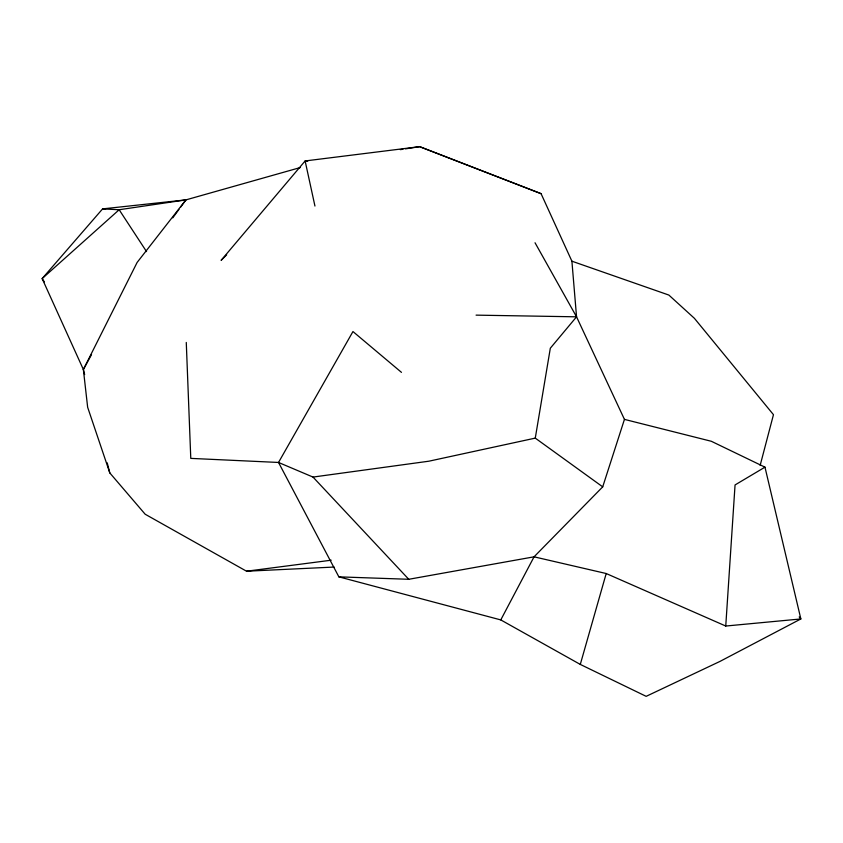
<?xml version="1.0" encoding="UTF-8"?>
<svg xmlns="http://www.w3.org/2000/svg" width="843" height="843" viewBox="0 0 843 843"><rect width="100%" height="100%" fill="white"/><g stroke="black" fill="none" stroke-linecap="round" stroke-linejoin="round"><path stroke-width="1.26" d="M799.196 616.928L800.85 618.952L725.749 626.033L735.054 484.946L764.97 467.159L800.85 618.952L719.954 661.418L646.159 696.339L580.29 664.421L500.774 619.911L338.865 576.854L278.527 462.459L352.954 331.552L401.468 372.364M500.774 619.911L534.062 556.823L602.713 486.854L535.273 438.118L550.321 348.222L576.549 316.82L571.902 261.193L541.069 193.669L419.656 146.661L305.124 160.95L221.108 260.361L226.672 254.797M760.154 465.389L773.463 414.682L694.39 318.306L668.857 295.061L571.902 261.193M580.29 664.421L606.201 573.525L534.062 556.823L408.76 579.289L338.865 576.854M602.713 486.854L624.442 419.382L576.549 316.82L535.031 242.763M334.113 567.054L246.535 571.217L145.175 514.23L109.801 472.923L87.651 407.274L83.373 369.519L137.114 262.458L185.924 199.886L300.466 167.504M84.658 374.566L83.373 369.519L91.518 354.629M172.783 217.852L178.969 209.391M180.518 207.283L185.924 199.886L102.593 208.885L42.15 278.601L83.373 369.519M535.273 438.118L428.845 461.205L313.006 477.075L278.527 462.459L190.781 458.381L186.271 342.448M400.362 149.643L402.933 149.243M405.515 148.853L419.656 146.661L541.069 193.669M185.924 199.886L119.158 209.738L102.593 208.885L105.206 208.98M246.535 571.217L331.194 560.205M476.074 315.134L576.549 316.82M307.716 161.171L305.124 160.95L314.945 206.04M624.442 419.382L711.334 441.279L764.97 467.159M606.201 573.525L725.749 626.033M313.006 477.075L408.76 579.289M44.342 281.878L42.15 278.601L119.158 209.738L146.545 251.614M107.219 462.839L109.801 472.923"/></g></svg>
